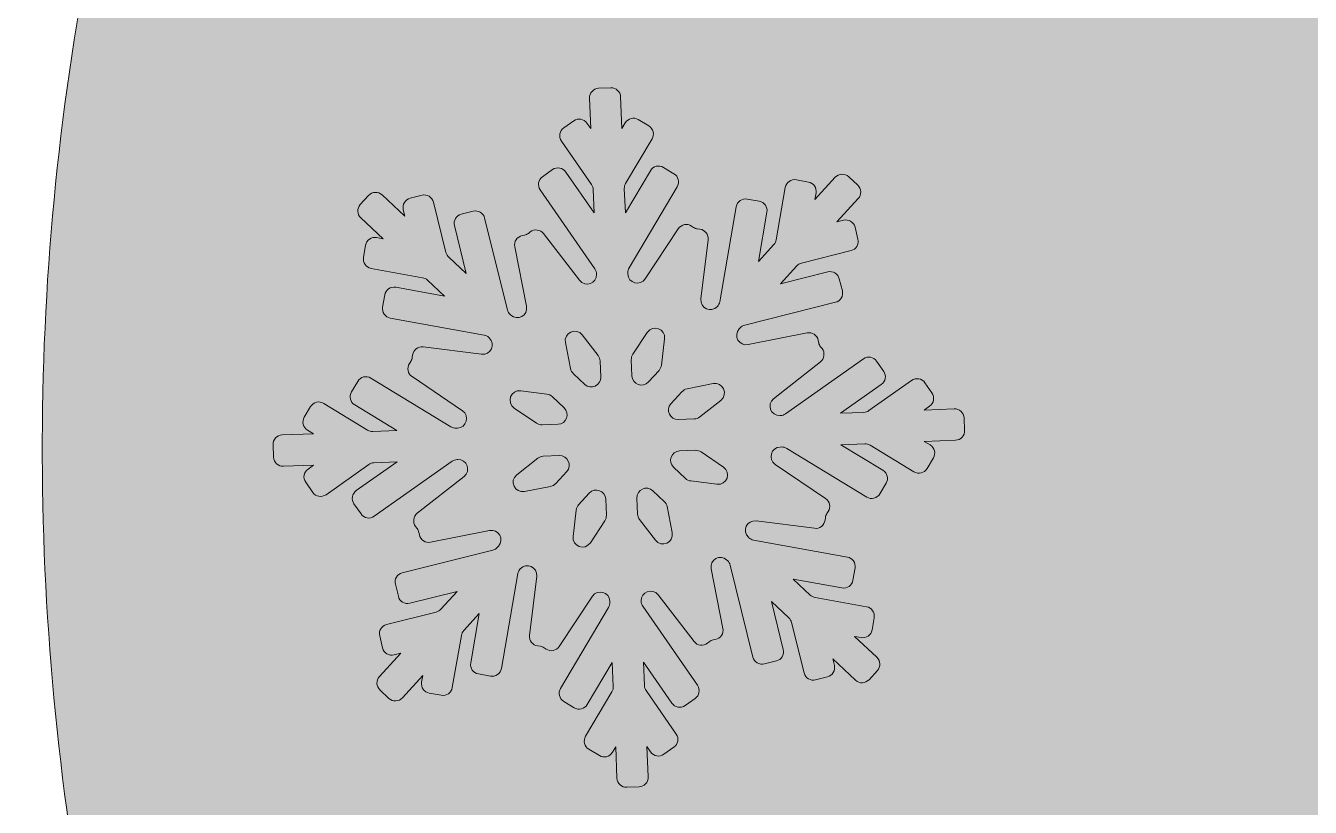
# Model space of a CAD drawing. Header units: millimetres. Extents: x 14 to 187, y -120 to -22.
# Drawn here: x 105.4 to 125.7, y -82.93 to -70.58 of the extents above; entities that cross this region are included whole.
import ezdxf

# ---------------------------------------------------------------- set-up
doc = ezdxf.new("R2010")
doc.units = ezdxf.units.MM
doc.header["$MEASUREMENT"] = 0
doc.layers.add('engraving', color=7, linetype='Continuous')
doc.layers.add('Layer 1', color=7, linetype='Continuous')

msp = doc.modelspace()

# ---------------------------------------------------------------- hatches: boundary and pattern name
at = {"layer": 'Layer 1'}
h = msp.add_hatch(color=2, dxfattribs=at)
h.dxf.hatch_style = 2
edge = h.paths.add_edge_path()
edge.add_spline(control_points=[(156.544, -68.893), (156.544, -68.893), (152.268, -89.12), (152.268, -89.12), (152.268, -89.12), (163.017, -89.12), (163.017, -89.12), (163.017, -89.12), (162.554, -89.698), (162.554, -89.698), (160.781, -91.703), (158.758, -93.223), (156.486, -94.263), (154.212, -95.303), (151.863, -95.921), (149.436, -96.113), (147.009, -96.306), (144.619, -96.017), (142.269, -95.246), (139.918, -94.476), (137.78, -93.205), (135.855, -91.431), (133.849, -89.737), (132.367, -87.791), (131.405, -85.595), (130.441, -83.399), (129.92, -81.107), (129.844, -78.717), (129.767, -76.33), (130.093, -73.941), (130.826, -71.551), (131.558, -69.164), (132.656, -66.928), (134.121, -64.848), (135.199, -63.229), (136.837, -61.824), (139.033, -60.629), (141.229, -59.435), (143.674, -58.588), (146.373, -58.086), (149.069, -57.586), (151.92, -57.548), (154.926, -57.97), (157.931, -58.395), (160.82, -59.455), (163.594, -61.149), (163.594, -61.149), (179.429, -43.349), (179.429, -43.349), (175.037, -39.959), (169.97, -37.57), (164.23, -36.183), (160.527, -35.288), (156.792, -34.797), (153.025, -34.704), (152.206, -33.794), (151.054, -33.188), (149.764, -33.09), (151.269, -31.975), (152.248, -30.191), (152.248, -28.175), (152.248, -24.794), (149.508, -22.054), (146.128, -22.054), (142.747, -22.054), (140.007, -24.794), (140.007, -28.175), (140.007, -30.191), (140.987, -31.975), (142.492, -33.09), (140.513, -33.241), (138.857, -34.58), (138.235, -36.39), (135.388, -37.126), (132.61, -38.096), (129.902, -39.304), (124.545, -41.693), (120.02, -44.967), (116.321, -49.128), (112.467, -53.52), (109.655, -58.395), (107.883, -63.75), (106.11, -69.106), (105.398, -74.499), (105.745, -79.931), (106.091, -85.363), (107.459, -90.642), (109.849, -95.766), (112.236, -100.891), (115.627, -105.379), (120.02, -109.231), (123.1, -112.005), (126.435, -114.221), (130.017, -115.878), (133.601, -117.535), (137.299, -118.671), (141.114, -119.287), (144.927, -119.903), (148.76, -119.998), (152.614, -119.576), (156.467, -119.151), (160.202, -118.247), (163.825, -116.86), (163.825, -116.86), (163.825, -119.287), (163.825, -119.287), (163.825, -119.287), (186.595, -119.403), (186.595, -119.403), (186.595, -119.403), (186.595, -69.008), (186.595, -69.008), (186.595, -69.008), (156.544, -68.893), (156.544, -68.893)], knot_values=[0, 0, 0, 0, 1, 1, 1, 2, 2, 2, 3, 3, 3, 4, 4, 4, 5, 5, 5, 6, 6, 6, 7, 7, 7, 8, 8, 8, 9, 9, 9, 10, 10, 10, 11, 11, 11, 12, 12, 12, 13, 13, 13, 14, 14, 14, 15, 15, 15, 16, 16, 16, 17, 17, 17, 18, 18, 18, 19, 19, 19, 20, 20, 20, 21, 21, 21, 22, 22, 22, 23, 23, 23, 24, 24, 24, 25, 25, 25, 26, 26, 26, 27, 27, 27, 28, 28, 28, 29, 29, 29, 30, 30, 30, 31, 31, 31, 32, 32, 32, 33, 33, 33, 34, 34, 34, 35, 35, 35, 36, 36, 36, 37, 37, 37, 38, 38, 38, 38], degree=3, periodic=1)
edge = h.paths.add_edge_path()
edge.add_spline(control_points=[(142.32, -28.175), (142.32, -26.075), (144.028, -24.367), (146.128, -24.367), (148.227, -24.367), (149.935, -26.075), (149.935, -28.175), (149.935, -30.274), (148.227, -31.982), (146.128, -31.982), (144.028, -31.982), (142.32, -30.274), (142.32, -28.175)], knot_values=[0, 0, 0, 0, 1, 1, 1, 2, 2, 2, 3, 3, 3, 4, 4, 4, 4], degree=3, periodic=1)

# ---------------------------------------------------------------- linework, layer by layer
at = {"layer": 'engraving', "lineweight": 0}
for points, knots in [([(120.227, -76.778), (120.224, -76.695), (120.154, -76.631), (120.071, -76.634), (120.071, -76.634), (119.594, -76.653), (119.594, -76.653), (119.594, -76.653), (119.682, -76.59), (119.682, -76.59), (119.75, -76.543), (119.766, -76.45), (119.719, -76.382), (119.719, -76.382), (119.608, -76.222), (119.608, -76.222), (119.561, -76.153), (119.466, -76.136), (119.398, -76.184), (119.398, -76.184), (118.722, -76.662), (118.722, -76.662), (118.698, -76.679), (118.67, -76.688), (118.641, -76.69), (118.641, -76.69), (118.276, -76.704), (118.276, -76.704), (118.276, -76.704), (118.919, -76.249), (118.919, -76.249), (118.987, -76.202), (119.003, -76.109), (118.956, -76.041), (118.956, -76.041), (118.845, -75.881), (118.845, -75.881), (118.798, -75.812), (118.703, -75.795), (118.635, -75.843), (118.635, -75.843), (117.404, -76.713), (117.404, -76.713), (117.38, -76.73), (117.352, -76.74), (117.323, -76.741), (117.323, -76.741), (117.316, -76.741), (117.316, -76.741), (117.171, -76.747), (117.103, -76.563), (117.217, -76.473), (117.217, -76.473), (117.956, -75.891), (117.956, -75.891), (118.02, -75.84), (118.032, -75.747), (117.982, -75.682), (117.982, -75.682), (117.958, -75.651), (117.958, -75.651), (117.944, -75.633), (117.934, -75.611), (117.93, -75.589), (117.93, -75.589), (117.923, -75.551), (117.923, -75.551), (117.906, -75.47), (117.827, -75.417), (117.746, -75.433), (117.746, -75.433), (116.813, -75.619), (116.813, -75.619), (116.671, -75.647), (116.576, -75.478), (116.673, -75.371), (116.673, -75.371), (116.689, -75.354), (116.689, -75.354), (116.709, -75.332), (116.734, -75.316), (116.763, -75.309), (116.763, -75.309), (118.193, -74.95), (118.193, -74.95), (118.274, -74.93), (118.322, -74.849), (118.303, -74.769), (118.303, -74.769), (118.255, -74.579), (118.255, -74.579), (118.235, -74.498), (118.154, -74.449), (118.073, -74.469), (118.073, -74.469), (117.324, -74.657), (117.324, -74.657), (117.324, -74.657), (117.582, -74.374), (117.582, -74.374), (117.602, -74.353), (117.628, -74.337), (117.657, -74.33), (117.657, -74.33), (118.441, -74.133), (118.441, -74.133), (118.521, -74.113), (118.569, -74.032), (118.55, -73.952), (118.55, -73.952), (118.503, -73.761), (118.503, -73.761), (118.483, -73.681), (118.401, -73.632), (118.32, -73.652), (118.32, -73.652), (118.218, -73.678), (118.218, -73.678), (118.218, -73.678), (118.554, -73.31), (118.554, -73.31), (118.609, -73.249), (118.606, -73.155), (118.546, -73.099), (118.546, -73.099), (118.404, -72.966), (118.404, -72.966), (118.342, -72.909), (118.247, -72.913), (118.19, -72.974), (118.19, -72.974), (117.869, -73.326), (117.869, -73.326), (117.869, -73.326), (117.888, -73.221), (117.888, -73.221), (117.902, -73.14), (117.848, -73.062), (117.767, -73.048), (117.767, -73.048), (117.577, -73.013), (117.577, -73.013), (117.495, -72.999), (117.417, -73.053), (117.402, -73.135), (117.402, -73.135), (117.259, -73.96), (117.259, -73.96), (117.254, -73.989), (117.241, -74.015), (117.222, -74.036), (117.222, -74.036), (116.976, -74.305), (116.976, -74.305), (116.976, -74.305), (117.111, -73.525), (117.111, -73.525), (117.126, -73.444), (117.071, -73.366), (116.99, -73.352), (116.99, -73.352), (116.801, -73.318), (116.801, -73.318), (116.719, -73.303), (116.64, -73.357), (116.626, -73.439), (116.626, -73.439), (116.365, -74.94), (116.365, -74.94), (116.36, -74.968), (116.347, -74.994), (116.328, -75.015), (116.328, -75.015), (116.328, -75.015), (116.328, -75.015), (116.229, -75.123), (116.05, -75.041), (116.068, -74.896), (116.068, -74.896), (116.182, -73.961), (116.182, -73.961), (116.192, -73.879), (116.134, -73.805), (116.052, -73.794), (116.052, -73.794), (116.016, -73.79), (116.016, -73.79), (115.992, -73.787), (115.97, -73.778), (115.95, -73.765), (115.95, -73.765), (115.921, -73.745), (115.921, -73.745), (115.852, -73.698), (115.758, -73.717), (115.711, -73.786), (115.711, -73.786), (115.188, -74.579), (115.188, -74.579), (115.108, -74.7), (114.919, -74.648), (114.913, -74.502), (114.913, -74.502), (114.912, -74.486), (114.912, -74.486), (114.911, -74.457), (114.918, -74.428), (114.933, -74.403), (114.933, -74.403), (115.693, -73.123), (115.693, -73.123), (115.734, -73.052), (115.712, -72.961), (115.642, -72.918), (115.642, -72.918), (115.476, -72.817), (115.476, -72.817), (115.405, -72.774), (115.312, -72.797), (115.269, -72.869), (115.269, -72.869), (114.874, -73.535), (114.874, -73.535), (114.874, -73.535), (114.858, -73.152), (114.858, -73.152), (114.857, -73.123), (114.864, -73.094), (114.879, -73.069), (114.879, -73.069), (115.296, -72.367), (115.296, -72.367), (115.338, -72.296), (115.315, -72.205), (115.245, -72.162), (115.245, -72.162), (115.079, -72.061), (115.079, -72.061), (115.008, -72.018), (114.915, -72.041), (114.872, -72.113), (114.872, -72.113), (114.82, -72.201), (114.82, -72.201), (114.82, -72.201), (114.8, -71.703), (114.8, -71.703), (114.796, -71.621), (114.727, -71.556), (114.644, -71.56), (114.644, -71.56), (114.451, -71.567), (114.451, -71.567), (114.369, -71.57), (114.304, -71.64), (114.307, -71.723), (114.307, -71.723), (114.327, -72.203), (114.327, -72.203), (114.327, -72.203), (114.268, -72.119), (114.268, -72.119), (114.221, -72.05), (114.127, -72.033), (114.058, -72.081), (114.058, -72.081), (113.9, -72.193), (113.9, -72.193), (113.833, -72.24), (113.817, -72.333), (113.864, -72.401), (113.864, -72.401), (114.339, -73.089), (114.339, -73.089), (114.355, -73.113), (114.365, -73.14), (114.366, -73.169), (114.366, -73.169), (114.381, -73.537), (114.381, -73.537), (114.381, -73.537), (113.933, -72.89), (113.933, -72.89), (113.886, -72.821), (113.792, -72.804), (113.724, -72.852), (113.724, -72.852), (113.565, -72.964), (113.565, -72.964), (113.498, -73.011), (113.482, -73.104), (113.529, -73.172), (113.529, -73.172), (114.393, -74.423), (114.393, -74.423), (114.41, -74.446), (114.419, -74.474), (114.42, -74.502), (114.42, -74.502), (114.42, -74.505), (114.42, -74.505), (114.426, -74.651), (114.241, -74.718), (114.151, -74.602), (114.151, -74.602), (113.583, -73.864), (113.583, -73.864), (113.532, -73.798), (113.436, -73.786), (113.371, -73.838), (113.371, -73.838), (113.343, -73.86), (113.343, -73.86), (113.324, -73.874), (113.303, -73.884), (113.279, -73.889), (113.279, -73.889), (113.244, -73.896), (113.244, -73.896), (113.163, -73.912), (113.11, -73.991), (113.126, -74.072), (113.126, -74.072), (113.312, -75.013), (113.312, -75.013), (113.34, -75.156), (113.169, -75.251), (113.062, -75.152), (113.062, -75.152), (113.053, -75.143), (113.053, -75.143), (113.032, -75.124), (113.017, -75.098), (113.01, -75.07), (113.01, -75.07), (112.651, -73.619), (112.651, -73.619), (112.631, -73.538), (112.549, -73.489), (112.469, -73.51), (112.469, -73.51), (112.282, -73.556), (112.282, -73.556), (112.202, -73.577), (112.153, -73.658), (112.173, -73.738), (112.173, -73.738), (112.36, -74.496), (112.36, -74.496), (112.36, -74.496), (112.083, -74.236), (112.083, -74.236), (112.062, -74.217), (112.047, -74.191), (112.04, -74.163), (112.04, -74.163), (111.843, -73.367), (111.843, -73.367), (111.823, -73.286), (111.741, -73.237), (111.661, -73.257), (111.661, -73.257), (111.474, -73.304), (111.474, -73.304), (111.394, -73.324), (111.345, -73.406), (111.365, -73.486), (111.365, -73.486), (111.39, -73.589), (111.39, -73.589), (111.39, -73.589), (111.03, -73.252), (111.03, -73.252), (110.969, -73.195), (110.873, -73.199), (110.817, -73.26), (110.817, -73.26), (110.686, -73.404), (110.686, -73.404), (110.631, -73.464), (110.634, -73.558), (110.694, -73.614), (110.694, -73.614), (111.047, -73.944), (111.047, -73.944), (111.047, -73.944), (110.944, -73.925), (110.944, -73.925), (110.862, -73.911), (110.784, -73.965), (110.769, -74.047), (110.769, -74.047), (110.736, -74.24), (110.736, -74.24), (110.722, -74.321), (110.776, -74.399), (110.857, -74.413), (110.857, -74.413), (111.671, -74.561), (111.671, -74.561), (111.7, -74.566), (111.726, -74.579), (111.747, -74.599), (111.747, -74.599), (112.017, -74.851), (112.017, -74.851), (112.017, -74.851), (111.246, -74.712), (111.246, -74.712), (111.165, -74.697), (111.086, -74.752), (111.072, -74.834), (111.072, -74.834), (111.038, -75.026), (111.038, -75.026), (111.024, -75.108), (111.078, -75.185), (111.159, -75.2), (111.159, -75.2), (112.642, -75.468), (112.642, -75.468), (112.67, -75.473), (112.696, -75.486), (112.717, -75.506), (112.717, -75.506), (112.724, -75.512), (112.724, -75.512), (112.831, -75.612), (112.747, -75.789), (112.603, -75.771), (112.603, -75.771), (111.68, -75.653), (111.68, -75.653), (111.597, -75.643), (111.522, -75.702), (111.512, -75.784), (111.512, -75.784), (111.507, -75.822), (111.507, -75.822), (111.504, -75.845), (111.496, -75.867), (111.483, -75.887), (111.483, -75.887), (111.462, -75.918), (111.462, -75.918), (111.417, -75.987), (111.435, -76.079), (111.503, -76.125), (111.503, -76.125), (112.299, -76.664), (112.299, -76.664), (112.418, -76.746), (112.365, -76.933), (112.22, -76.939), (112.22, -76.939), (112.202, -76.939), (112.202, -76.939), (112.172, -76.94), (112.143, -76.933), (112.118, -76.917), (112.118, -76.917), (110.853, -76.147), (110.853, -76.147), (110.782, -76.104), (110.689, -76.127), (110.646, -76.199), (110.646, -76.199), (110.547, -76.366), (110.547, -76.366), (110.505, -76.437), (110.527, -76.528), (110.598, -76.571), (110.598, -76.571), (111.262, -76.976), (111.262, -76.976), (111.262, -76.976), (110.884, -76.99), (110.884, -76.99), (110.854, -76.991), (110.825, -76.984), (110.8, -76.969), (110.8, -76.969), (110.107, -76.547), (110.107, -76.547), (110.035, -76.503), (109.942, -76.526), (109.9, -76.598), (109.9, -76.598), (109.8, -76.766), (109.8, -76.766), (109.759, -76.836), (109.781, -76.927), (109.851, -76.97), (109.851, -76.97), (109.944, -77.027), (109.944, -77.027), (109.944, -77.027), (109.451, -77.046), (109.451, -77.046), (109.368, -77.049), (109.304, -77.119), (109.307, -77.202), (109.307, -77.202), (109.315, -77.398), (109.315, -77.398), (109.318, -77.48), (109.388, -77.545), (109.471, -77.542), (109.471, -77.542), (109.948, -77.523), (109.948, -77.523), (109.948, -77.523), (109.86, -77.586), (109.86, -77.586), (109.792, -77.633), (109.776, -77.726), (109.823, -77.793), (109.823, -77.793), (109.934, -77.954), (109.934, -77.954), (109.981, -78.023), (110.076, -78.039), (110.144, -77.991), (110.144, -77.991), (110.82, -77.514), (110.82, -77.514), (110.844, -77.497), (110.872, -77.487), (110.901, -77.486), (110.901, -77.486), (111.266, -77.472), (111.266, -77.472), (111.266, -77.472), (110.623, -77.927), (110.623, -77.927), (110.555, -77.974), (110.539, -78.067), (110.586, -78.134), (110.586, -78.134), (110.697, -78.295), (110.697, -78.295), (110.744, -78.364), (110.838, -78.38), (110.907, -78.332), (110.907, -78.332), (112.138, -77.462), (112.138, -77.462), (112.162, -77.446), (112.19, -77.436), (112.219, -77.435), (112.219, -77.435), (112.226, -77.435), (112.226, -77.435), (112.371, -77.429), (112.439, -77.613), (112.325, -77.702), (112.325, -77.702), (111.586, -78.284), (111.586, -78.284), (111.522, -78.335), (111.51, -78.428), (111.56, -78.494), (111.56, -78.494), (111.584, -78.524), (111.584, -78.524), (111.598, -78.543), (111.608, -78.564), (111.612, -78.587), (111.612, -78.587), (111.62, -78.625), (111.62, -78.625), (111.636, -78.706), (111.715, -78.759), (111.796, -78.743), (111.796, -78.743), (112.729, -78.557), (112.729, -78.557), (112.871, -78.529), (112.967, -78.698), (112.869, -78.805), (112.869, -78.805), (112.853, -78.822), (112.853, -78.822), (112.834, -78.844), (112.808, -78.859), (112.779, -78.866), (112.779, -78.866), (111.349, -79.225), (111.349, -79.225), (111.268, -79.245), (111.22, -79.327), (111.24, -79.407), (111.24, -79.407), (111.287, -79.597), (111.287, -79.597), (111.307, -79.678), (111.388, -79.727), (111.469, -79.707), (111.469, -79.707), (112.218, -79.519), (112.218, -79.519), (112.218, -79.519), (111.96, -79.801), (111.96, -79.801), (111.94, -79.823), (111.914, -79.839), (111.885, -79.846), (111.885, -79.846), (111.101, -80.042), (111.101, -80.042), (111.021, -80.063), (110.972, -80.144), (110.992, -80.224), (110.992, -80.224), (111.039, -80.414), (111.039, -80.414), (111.059, -80.495), (111.141, -80.544), (111.222, -80.524), (111.222, -80.524), (111.324, -80.498), (111.324, -80.498), (111.324, -80.498), (110.988, -80.866), (110.988, -80.866), (110.933, -80.927), (110.936, -81.021), (110.996, -81.077), (110.996, -81.077), (111.138, -81.21), (111.138, -81.21), (111.199, -81.267), (111.295, -81.263), (111.352, -81.201), (111.352, -81.201), (111.673, -80.849), (111.673, -80.849), (111.673, -80.849), (111.654, -80.955), (111.654, -80.955), (111.64, -81.036), (111.694, -81.113), (111.775, -81.128), (111.775, -81.128), (111.965, -81.162), (111.965, -81.162), (112.047, -81.177), (112.125, -81.122), (112.14, -81.04), (112.14, -81.04), (112.283, -80.215), (112.283, -80.215), (112.288, -80.187), (112.301, -80.161), (112.32, -80.14), (112.32, -80.14), (112.566, -79.87), (112.566, -79.87), (112.566, -79.87), (112.431, -80.65), (112.431, -80.65), (112.416, -80.732), (112.47, -80.809), (112.552, -80.824), (112.552, -80.824), (112.741, -80.858), (112.741, -80.858), (112.823, -80.873), (112.902, -80.818), (112.916, -80.736), (112.916, -80.736), (113.177, -79.236), (113.177, -79.236), (113.182, -79.208), (113.195, -79.182), (113.214, -79.161), (113.214, -79.161), (113.214, -79.161), (113.214, -79.161), (113.313, -79.053), (113.491, -79.135), (113.474, -79.28), (113.474, -79.28), (113.36, -80.214), (113.36, -80.214), (113.35, -80.296), (113.408, -80.371), (113.49, -80.381), (113.49, -80.381), (113.526, -80.386), (113.526, -80.386), (113.549, -80.389), (113.572, -80.397), (113.591, -80.411), (113.591, -80.411), (113.621, -80.431), (113.621, -80.431), (113.69, -80.478), (113.784, -80.459), (113.83, -80.389), (113.83, -80.389), (114.354, -79.597), (114.354, -79.597), (114.434, -79.475), (114.623, -79.528), (114.629, -79.673), (114.629, -79.673), (114.63, -79.69), (114.63, -79.69), (114.631, -79.719), (114.624, -79.748), (114.609, -79.773), (114.609, -79.773), (113.849, -81.053), (113.849, -81.053), (113.808, -81.124), (113.83, -81.215), (113.9, -81.258), (113.9, -81.258), (114.066, -81.359), (114.066, -81.359), (114.137, -81.402), (114.23, -81.379), (114.273, -81.307), (114.273, -81.307), (114.668, -80.641), (114.668, -80.641), (114.668, -80.641), (114.684, -81.024), (114.684, -81.024), (114.685, -81.053), (114.678, -81.082), (114.663, -81.107), (114.663, -81.107), (114.246, -81.809), (114.246, -81.809), (114.204, -81.88), (114.227, -81.971), (114.297, -82.014), (114.297, -82.014), (114.463, -82.115), (114.463, -82.115), (114.534, -82.158), (114.627, -82.135), (114.67, -82.063), (114.67, -82.063), (114.722, -81.975), (114.722, -81.975), (114.722, -81.975), (114.742, -82.472), (114.742, -82.472), (114.746, -82.555), (114.815, -82.619), (114.898, -82.616), (114.898, -82.616), (115.091, -82.609), (115.091, -82.609), (115.173, -82.605), (115.238, -82.536), (115.235, -82.453), (115.235, -82.453), (115.215, -81.972), (115.215, -81.972), (115.215, -81.972), (115.274, -82.057), (115.274, -82.057), (115.321, -82.126), (115.415, -82.143), (115.484, -82.094), (115.484, -82.094), (115.642, -81.983), (115.642, -81.983), (115.709, -81.935), (115.725, -81.843), (115.679, -81.775), (115.679, -81.775), (115.203, -81.086), (115.203, -81.086), (115.186, -81.063), (115.177, -81.036), (115.176, -81.007), (115.176, -81.007), (115.161, -80.639), (115.161, -80.639), (115.161, -80.639), (115.609, -81.286), (115.609, -81.286), (115.656, -81.355), (115.75, -81.371), (115.819, -81.323), (115.819, -81.323), (115.977, -81.212), (115.977, -81.212), (116.044, -81.164), (116.06, -81.072), (116.013, -81.004), (116.013, -81.004), (115.149, -79.753), (115.149, -79.753), (115.133, -79.729), (115.123, -79.702), (115.122, -79.673), (115.122, -79.673), (115.122, -79.671), (115.122, -79.671), (115.116, -79.525), (115.302, -79.458), (115.391, -79.573), (115.391, -79.573), (115.959, -80.312), (115.959, -80.312), (116.01, -80.378), (116.106, -80.39), (116.171, -80.338), (116.171, -80.338), (116.199, -80.316), (116.199, -80.316), (116.218, -80.301), (116.24, -80.291), (116.263, -80.287), (116.263, -80.287), (116.298, -80.28), (116.298, -80.28), (116.379, -80.264), (116.432, -80.185), (116.416, -80.104), (116.416, -80.104), (116.23, -79.162), (116.23, -79.162), (116.202, -79.019), (116.373, -78.924), (116.48, -79.024), (116.48, -79.024), (116.489, -79.032), (116.489, -79.032), (116.51, -79.052), (116.525, -79.078), (116.532, -79.106), (116.532, -79.106), (116.891, -80.557), (116.891, -80.557), (116.911, -80.637), (116.992, -80.686), (117.073, -80.666), (117.073, -80.666), (117.26, -80.619), (117.26, -80.619), (117.34, -80.599), (117.389, -80.518), (117.369, -80.438), (117.369, -80.438), (117.182, -79.68), (117.182, -79.68), (117.182, -79.68), (117.459, -79.939), (117.459, -79.939), (117.48, -79.959), (117.495, -79.985), (117.502, -80.013), (117.502, -80.013), (117.699, -80.809), (117.699, -80.809), (117.719, -80.89), (117.801, -80.939), (117.881, -80.918), (117.881, -80.918), (118.068, -80.871), (118.068, -80.871), (118.148, -80.851), (118.197, -80.77), (118.177, -80.69), (118.177, -80.69), (118.152, -80.587), (118.152, -80.587), (118.152, -80.587), (118.512, -80.924), (118.512, -80.924), (118.573, -80.981), (118.669, -80.977), (118.725, -80.915), (118.725, -80.915), (118.856, -80.772), (118.856, -80.772), (118.911, -80.711), (118.908, -80.617), (118.848, -80.561), (118.848, -80.561), (118.495, -80.232), (118.495, -80.232), (118.495, -80.232), (118.598, -80.25), (118.598, -80.25), (118.68, -80.265), (118.758, -80.211), (118.773, -80.128), (118.773, -80.128), (118.806, -79.936), (118.806, -79.936), (118.82, -79.854), (118.766, -79.777), (118.685, -79.762), (118.685, -79.762), (117.871, -79.615), (117.871, -79.615), (117.842, -79.61), (117.816, -79.597), (117.795, -79.577), (117.795, -79.577), (117.525, -79.325), (117.525, -79.325), (117.525, -79.325), (118.296, -79.464), (118.296, -79.464), (118.378, -79.479), (118.456, -79.424), (118.47, -79.342), (118.47, -79.342), (118.504, -79.149), (118.504, -79.149), (118.518, -79.068), (118.464, -78.991), (118.383, -78.976), (118.383, -78.976), (116.9, -78.708), (116.9, -78.708), (116.872, -78.703), (116.846, -78.69), (116.825, -78.67), (116.825, -78.67), (116.818, -78.663), (116.818, -78.663), (116.711, -78.564), (116.795, -78.387), (116.939, -78.405), (116.939, -78.405), (117.862, -78.522), (117.862, -78.522), (117.945, -78.533), (118.02, -78.474), (118.03, -78.392), (118.03, -78.392), (118.035, -78.354), (118.035, -78.354), (118.038, -78.331), (118.046, -78.309), (118.059, -78.289), (118.059, -78.289), (118.08, -78.257), (118.08, -78.257), (118.125, -78.189), (118.107, -78.096), (118.039, -78.05), (118.039, -78.05), (117.244, -77.511), (117.244, -77.511), (117.124, -77.43), (117.177, -77.243), (117.322, -77.237), (117.322, -77.237), (117.34, -77.236), (117.34, -77.236), (117.37, -77.235), (117.399, -77.243), (117.424, -77.258), (117.424, -77.258), (118.689, -78.029), (118.689, -78.029), (118.76, -78.072), (118.853, -78.049), (118.896, -77.977), (118.896, -77.977), (118.995, -77.81), (118.995, -77.81), (119.037, -77.739), (119.015, -77.648), (118.944, -77.605), (118.944, -77.605), (118.28, -77.2), (118.28, -77.2), (118.28, -77.2), (118.658, -77.185), (118.658, -77.185), (118.688, -77.184), (118.717, -77.192), (118.742, -77.207), (118.742, -77.207), (119.435, -77.629), (119.435, -77.629), (119.507, -77.673), (119.6, -77.649), (119.642, -77.578), (119.642, -77.578), (119.742, -77.41), (119.742, -77.41), (119.783, -77.339), (119.761, -77.248), (119.691, -77.205), (119.691, -77.205), (119.598, -77.149), (119.598, -77.149), (119.598, -77.149), (120.091, -77.13), (120.091, -77.13), (120.174, -77.127), (120.238, -77.057), (120.235, -76.974), (120.235, -76.974), (120.227, -76.778), (120.227, -76.778)], [0, 0, 0, 0, 1, 1, 1, 2, 2, 2, 3, 3, 3, 4, 4, 4, 5, 5, 5, 6, 6, 6, 7, 7, 7, 8, 8, 8, 9, 9, 9, 10, 10, 10, 11, 11, 11, 12, 12, 12, 13, 13, 13, 14, 14, 14, 15, 15, 15, 16, 16, 16, 17, 17, 17, 18, 18, 18, 19, 19, 19, 20, 20, 20, 21, 21, 21, 22, 22, 22, 23, 23, 23, 24, 24, 24, 25, 25, 25, 26, 26, 26, 27, 27, 27, 28, 28, 28, 29, 29, 29, 30, 30, 30, 31, 31, 31, 32, 32, 32, 33, 33, 33, 34, 34, 34, 35, 35, 35, 36, 36, 36, 37, 37, 37, 38, 38, 38, 39, 39, 39, 40, 40, 40, 41, 41, 41, 42, 42, 42, 43, 43, 43, 44, 44, 44, 45, 45, 45, 46, 46, 46, 47, 47, 47, 48, 48, 48, 49, 49, 49, 50, 50, 50, 51, 51, 51, 52, 52, 52, 53, 53, 53, 54, 54, 54, 55, 55, 55, 56, 56, 56, 57, 57, 57, 58, 58, 58, 59, 59, 59, 60, 60, 60, 61, 61, 61, 62, 62, 62, 63, 63, 63, 64, 64, 64, 65, 65, 65, 66, 66, 66, 67, 67, 67, 68, 68, 68, 69, 69, 69, 70, 70, 70, 71, 71, 71, 72, 72, 72, 73, 73, 73, 74, 74, 74, 75, 75, 75, 76, 76, 76, 77, 77, 77, 78, 78, 78, 79, 79, 79, 80, 80, 80, 81, 81, 81, 82, 82, 82, 83, 83, 83, 84, 84, 84, 85, 85, 85, 86, 86, 86, 87, 87, 87, 88, 88, 88, 89, 89, 89, 90, 90, 90, 91, 91, 91, 92, 92, 92, 93, 93, 93, 94, 94, 94, 95, 95, 95, 96, 96, 96, 97, 97, 97, 98, 98, 98, 99, 99, 99, 100, 100, 100, 101, 101, 101, 102, 102, 102, 103, 103, 103, 104, 104, 104, 105, 105, 105, 106, 106, 106, 107, 107, 107, 108, 108, 108, 109, 109, 109, 110, 110, 110, 111, 111, 111, 112, 112, 112, 113, 113, 113, 114, 114, 114, 115, 115, 115, 116, 116, 116, 117, 117, 117, 118, 118, 118, 119, 119, 119, 120, 120, 120, 121, 121, 121, 122, 122, 122, 123, 123, 123, 124, 124, 124, 125, 125, 125, 126, 126, 126, 127, 127, 127, 128, 128, 128, 129, 129, 129, 130, 130, 130, 131, 131, 131, 132, 132, 132, 133, 133, 133, 134, 134, 134, 135, 135, 135, 136, 136, 136, 137, 137, 137, 138, 138, 138, 139, 139, 139, 140, 140, 140, 141, 141, 141, 142, 142, 142, 143, 143, 143, 144, 144, 144, 145, 145, 145, 146, 146, 146, 147, 147, 147, 148, 148, 148, 149, 149, 149, 150, 150, 150, 151, 151, 151, 152, 152, 152, 153, 153, 153, 154, 154, 154, 155, 155, 155, 156, 156, 156, 157, 157, 157, 158, 158, 158, 159, 159, 159, 160, 160, 160, 161, 161, 161, 162, 162, 162, 163, 163, 163, 164, 164, 164, 165, 165, 165, 166, 166, 166, 167, 167, 167, 168, 168, 168, 169, 169, 169, 170, 170, 170, 171, 171, 171, 172, 172, 172, 173, 173, 173, 174, 174, 174, 175, 175, 175, 176, 176, 176, 177, 177, 177, 178, 178, 178, 179, 179, 179, 180, 180, 180, 181, 181, 181, 182, 182, 182, 183, 183, 183, 184, 184, 184, 185, 185, 185, 186, 186, 186, 187, 187, 187, 188, 188, 188, 189, 189, 189, 190, 190, 190, 191, 191, 191, 192, 192, 192, 193, 193, 193, 194, 194, 194, 195, 195, 195, 196, 196, 196, 197, 197, 197, 198, 198, 198, 199, 199, 199, 200, 200, 200, 201, 201, 201, 202, 202, 202, 203, 203, 203, 204, 204, 204, 205, 205, 205, 206, 206, 206, 207, 207, 207, 208, 208, 208, 209, 209, 209, 210, 210, 210, 211, 211, 211, 212, 212, 212, 213, 213, 213, 214, 214, 214, 215, 215, 215, 216, 216, 216, 217, 217, 217, 218, 218, 218, 219, 219, 219, 220, 220, 220, 221, 221, 221, 222, 222, 222, 223, 223, 223, 224, 224, 224, 225, 225, 225, 226, 226, 226, 227, 227, 227, 228, 228, 228, 229, 229, 229, 230, 230, 230, 231, 231, 231, 232, 232, 232, 233, 233, 233, 234, 234, 234, 235, 235, 235, 236, 236, 236, 237, 237, 237, 238, 238, 238, 239, 239, 239, 240, 240, 240, 241, 241, 241, 242, 242, 242, 243, 243, 243, 244, 244, 244, 245, 245, 245, 246, 246, 246, 247, 247, 247, 248, 248, 248, 249, 249, 249, 250, 250, 250, 251, 251, 251, 252, 252, 252, 253, 253, 253, 254, 254, 254, 255, 255, 255, 256, 256, 256, 257, 257, 257, 258, 258, 258, 259, 259, 259, 260, 260, 260, 261, 261, 261, 262, 262, 262, 263, 263, 263, 264, 264, 264, 265, 265, 265, 266, 266, 266, 267, 267, 267, 268, 268, 268, 269, 269, 269, 270, 270, 270, 271, 271, 271, 272, 272, 272, 273, 273, 273, 274, 274, 274, 275, 275, 275, 276, 276, 276, 277, 277, 277, 278, 278, 278, 279, 279, 279, 280, 280, 280, 281, 281, 281, 282, 282, 282, 283, 283, 283, 284, 284, 284, 285, 285, 285, 286, 286, 286, 287, 287, 287, 288, 288, 288, 289, 289, 289, 290, 290, 290, 291, 291, 291, 292, 292, 292, 293, 293, 293, 294, 294, 294, 295, 295, 295, 296, 296, 296, 297, 297, 297, 298, 298, 298, 299, 299, 299, 300, 300, 300, 301, 301, 301, 302, 302, 302, 303, 303, 303, 304, 304, 304, 305, 305, 305, 306, 306, 306, 307, 307, 307, 308, 308, 308, 309, 309, 309, 310, 310, 310, 311, 311, 311, 312, 312, 312, 313, 313, 313, 314, 314, 314, 315, 315, 315, 316, 316, 316, 317, 317, 317, 318, 318, 318, 319, 319, 319, 320, 320, 320, 321, 321, 321, 322, 322, 322, 323, 323, 323, 324, 324, 324, 325, 325, 325, 326, 326, 326, 327, 327, 327, 328, 328, 328, 329, 329, 329, 330, 330, 330, 331, 331, 331, 332, 332, 332, 333, 333, 333, 334, 334, 334, 335, 335, 335, 336, 336, 336, 336]), ([(114.978, -76.113), (114.978, -76.113), (114.968, -75.86), (114.968, -75.86), (114.967, -75.828), (114.975, -75.797), (114.993, -75.771), (114.993, -75.771), (115.221, -75.425), (115.221, -75.425), (115.308, -75.293), (115.514, -75.369), (115.495, -75.526), (115.495, -75.526), (115.445, -75.942), (115.445, -75.942), (115.441, -75.973), (115.427, -76.002), (115.406, -76.025), (115.406, -76.025), (115.239, -76.209), (115.239, -76.209), (115.148, -76.308), (114.983, -76.247), (114.978, -76.113)], [0, 0, 0, 0, 1, 1, 1, 2, 2, 2, 3, 3, 3, 4, 4, 4, 5, 5, 5, 6, 6, 6, 7, 7, 7, 8, 8, 8, 8]), ([(114.193, -75.465), (114.193, -75.465), (114.444, -75.792), (114.444, -75.792), (114.463, -75.817), (114.474, -75.846), (114.475, -75.877), (114.475, -75.877), (114.486, -76.131), (114.486, -76.131), (114.491, -76.265), (114.331, -76.339), (114.233, -76.247), (114.233, -76.247), (114.053, -76.078), (114.053, -76.078), (114.03, -76.056), (114.014, -76.028), (114.008, -75.997), (114.008, -75.997), (113.927, -75.586), (113.927, -75.586), (113.896, -75.43), (114.096, -75.34), (114.193, -75.465)], [0, 0, 0, 0, 1, 1, 1, 2, 2, 2, 3, 3, 3, 4, 4, 4, 5, 5, 5, 6, 6, 6, 7, 7, 7, 8, 8, 8, 8]), ([(115.595, -76.552), (115.595, -76.552), (115.768, -76.363), (115.768, -76.363), (115.789, -76.339), (115.818, -76.323), (115.849, -76.317), (115.849, -76.317), (116.261, -76.235), (116.261, -76.235), (116.416, -76.204), (116.507, -76.402), (116.383, -76.5), (116.383, -76.5), (116.051, -76.761), (116.051, -76.761), (116.026, -76.781), (115.996, -76.792), (115.964, -76.793), (115.964, -76.793), (115.711, -76.803), (115.711, -76.803), (115.578, -76.808), (115.505, -76.65), (115.595, -76.552)], [0, 0, 0, 0, 1, 1, 1, 2, 2, 2, 3, 3, 3, 4, 4, 4, 5, 5, 5, 6, 6, 6, 7, 7, 7, 8, 8, 8, 8]), ([(113.47, -76.861), (113.47, -76.861), (113.118, -76.622), (113.118, -76.622), (112.987, -76.534), (113.064, -76.329), (113.221, -76.349), (113.221, -76.349), (113.634, -76.402), (113.634, -76.402), (113.665, -76.406), (113.695, -76.419), (113.718, -76.441), (113.718, -76.441), (113.906, -76.617), (113.906, -76.617), (114.004, -76.708), (113.943, -76.872), (113.81, -76.877), (113.81, -76.877), (113.56, -76.887), (113.56, -76.887), (113.528, -76.888), (113.496, -76.879), (113.47, -76.861)], [0, 0, 0, 0, 1, 1, 1, 2, 2, 2, 3, 3, 3, 4, 4, 4, 5, 5, 5, 6, 6, 6, 7, 7, 7, 8, 8, 8, 8]), ([(116.072, -77.315), (116.072, -77.315), (116.424, -77.553), (116.424, -77.553), (116.555, -77.642), (116.478, -77.846), (116.321, -77.826), (116.321, -77.826), (115.908, -77.774), (115.908, -77.774), (115.877, -77.77), (115.848, -77.756), (115.824, -77.735), (115.824, -77.735), (115.636, -77.558), (115.636, -77.558), (115.538, -77.467), (115.599, -77.304), (115.732, -77.299), (115.732, -77.299), (115.982, -77.289), (115.982, -77.289), (116.014, -77.288), (116.046, -77.297), (116.072, -77.315)], [0, 0, 0, 0, 1, 1, 1, 2, 2, 2, 3, 3, 3, 4, 4, 4, 5, 5, 5, 6, 6, 6, 7, 7, 7, 8, 8, 8, 8]), ([(113.947, -77.624), (113.947, -77.624), (113.774, -77.813), (113.774, -77.813), (113.753, -77.837), (113.724, -77.853), (113.693, -77.859), (113.693, -77.859), (113.281, -77.941), (113.281, -77.941), (113.126, -77.972), (113.035, -77.774), (113.159, -77.676), (113.159, -77.676), (113.491, -77.414), (113.491, -77.414), (113.516, -77.395), (113.546, -77.384), (113.578, -77.382), (113.578, -77.382), (113.831, -77.373), (113.831, -77.373), (113.964, -77.367), (114.037, -77.525), (113.947, -77.624)], [0, 0, 0, 0, 1, 1, 1, 2, 2, 2, 3, 3, 3, 4, 4, 4, 5, 5, 5, 6, 6, 6, 7, 7, 7, 8, 8, 8, 8]), ([(114.564, -78.062), (114.564, -78.062), (114.574, -78.316), (114.574, -78.316), (114.575, -78.347), (114.567, -78.378), (114.549, -78.405), (114.549, -78.405), (114.321, -78.751), (114.321, -78.751), (114.234, -78.883), (114.028, -78.807), (114.047, -78.65), (114.047, -78.65), (114.098, -78.234), (114.098, -78.234), (114.101, -78.203), (114.115, -78.174), (114.136, -78.151), (114.136, -78.151), (114.303, -77.967), (114.303, -77.967), (114.394, -77.868), (114.559, -77.928), (114.564, -78.062)], [0, 0, 0, 0, 1, 1, 1, 2, 2, 2, 3, 3, 3, 4, 4, 4, 5, 5, 5, 6, 6, 6, 7, 7, 7, 8, 8, 8, 8]), ([(115.349, -78.71), (115.349, -78.71), (115.098, -78.384), (115.098, -78.384), (115.079, -78.359), (115.068, -78.329), (115.067, -78.298), (115.067, -78.298), (115.056, -78.044), (115.056, -78.044), (115.051, -77.91), (115.211, -77.837), (115.309, -77.929), (115.309, -77.929), (115.489, -78.098), (115.489, -78.098), (115.512, -78.119), (115.528, -78.147), (115.534, -78.178), (115.534, -78.178), (115.615, -78.59), (115.615, -78.59), (115.646, -78.745), (115.446, -78.836), (115.349, -78.71)], [0, 0, 0, 0, 1, 1, 1, 2, 2, 2, 3, 3, 3, 4, 4, 4, 5, 5, 5, 6, 6, 6, 7, 7, 7, 8, 8, 8, 8])]:
    msp.add_open_spline(points, degree=3, knots=knots, dxfattribs=at)
at = {"layer": 'Layer 1', "lineweight": 0}
msp.add_open_spline([(156.544, -68.893), (156.544, -68.893), (152.268, -89.12), (152.268, -89.12), (152.268, -89.12), (163.017, -89.12), (163.017, -89.12), (163.017, -89.12), (162.554, -89.698), (162.554, -89.698), (160.781, -91.703), (158.758, -93.223), (156.486, -94.263), (154.212, -95.303), (151.863, -95.921), (149.436, -96.113), (147.009, -96.306), (144.619, -96.017), (142.269, -95.246), (139.918, -94.476), (137.78, -93.205), (135.855, -91.431), (133.849, -89.737), (132.367, -87.791), (131.405, -85.595), (130.441, -83.399), (129.92, -81.107), (129.844, -78.717), (129.767, -76.33), (130.093, -73.941), (130.826, -71.551), (131.558, -69.164), (132.656, -66.928), (134.121, -64.848), (135.199, -63.229), (136.837, -61.824), (139.033, -60.629), (141.229, -59.435), (143.674, -58.588), (146.373, -58.086), (149.069, -57.586), (151.92, -57.548), (154.926, -57.97), (157.931, -58.395), (160.82, -59.455), (163.594, -61.149), (163.594, -61.149), (179.429, -43.349), (179.429, -43.349), (175.037, -39.959), (169.97, -37.57), (164.23, -36.183), (160.527, -35.288), (156.792, -34.797), (153.025, -34.704), (152.206, -33.794), (151.054, -33.188), (149.764, -33.09), (151.269, -31.975), (152.248, -30.191), (152.248, -28.175), (152.248, -24.794), (149.508, -22.054), (146.128, -22.054), (142.747, -22.054), (140.007, -24.794), (140.007, -28.175), (140.007, -30.191), (140.987, -31.975), (142.492, -33.09), (140.513, -33.241), (138.857, -34.58), (138.235, -36.39), (135.388, -37.126), (132.61, -38.096), (129.902, -39.304), (124.545, -41.693), (120.02, -44.967), (116.321, -49.128), (112.467, -53.52), (109.655, -58.395), (107.883, -63.75), (106.11, -69.106), (105.398, -74.499), (105.745, -79.931), (106.091, -85.363), (107.459, -90.642), (109.849, -95.766), (112.236, -100.891), (115.627, -105.379), (120.02, -109.231), (123.1, -112.005), (126.435, -114.221), (130.017, -115.878), (133.601, -117.535), (137.299, -118.671), (141.114, -119.287), (144.927, -119.903), (148.76, -119.998), (152.614, -119.576), (156.467, -119.151), (160.202, -118.247), (163.825, -116.86), (163.825, -116.86), (163.825, -119.287), (163.825, -119.287), (163.825, -119.287), (186.595, -119.403), (186.595, -119.403), (186.595, -119.403), (186.595, -69.008), (186.595, -69.008), (186.595, -69.008), (156.544, -68.893), (156.544, -68.893)], degree=3, knots=[0, 0, 0, 0, 1, 1, 1, 2, 2, 2, 3, 3, 3, 4, 4, 4, 5, 5, 5, 6, 6, 6, 7, 7, 7, 8, 8, 8, 9, 9, 9, 10, 10, 10, 11, 11, 11, 12, 12, 12, 13, 13, 13, 14, 14, 14, 15, 15, 15, 16, 16, 16, 17, 17, 17, 18, 18, 18, 19, 19, 19, 20, 20, 20, 21, 21, 21, 22, 22, 22, 23, 23, 23, 24, 24, 24, 25, 25, 25, 26, 26, 26, 27, 27, 27, 28, 28, 28, 29, 29, 29, 30, 30, 30, 31, 31, 31, 32, 32, 32, 33, 33, 33, 34, 34, 34, 35, 35, 35, 36, 36, 36, 37, 37, 37, 38, 38, 38, 38], dxfattribs=at)

doc.saveas('drawing.dxf')
